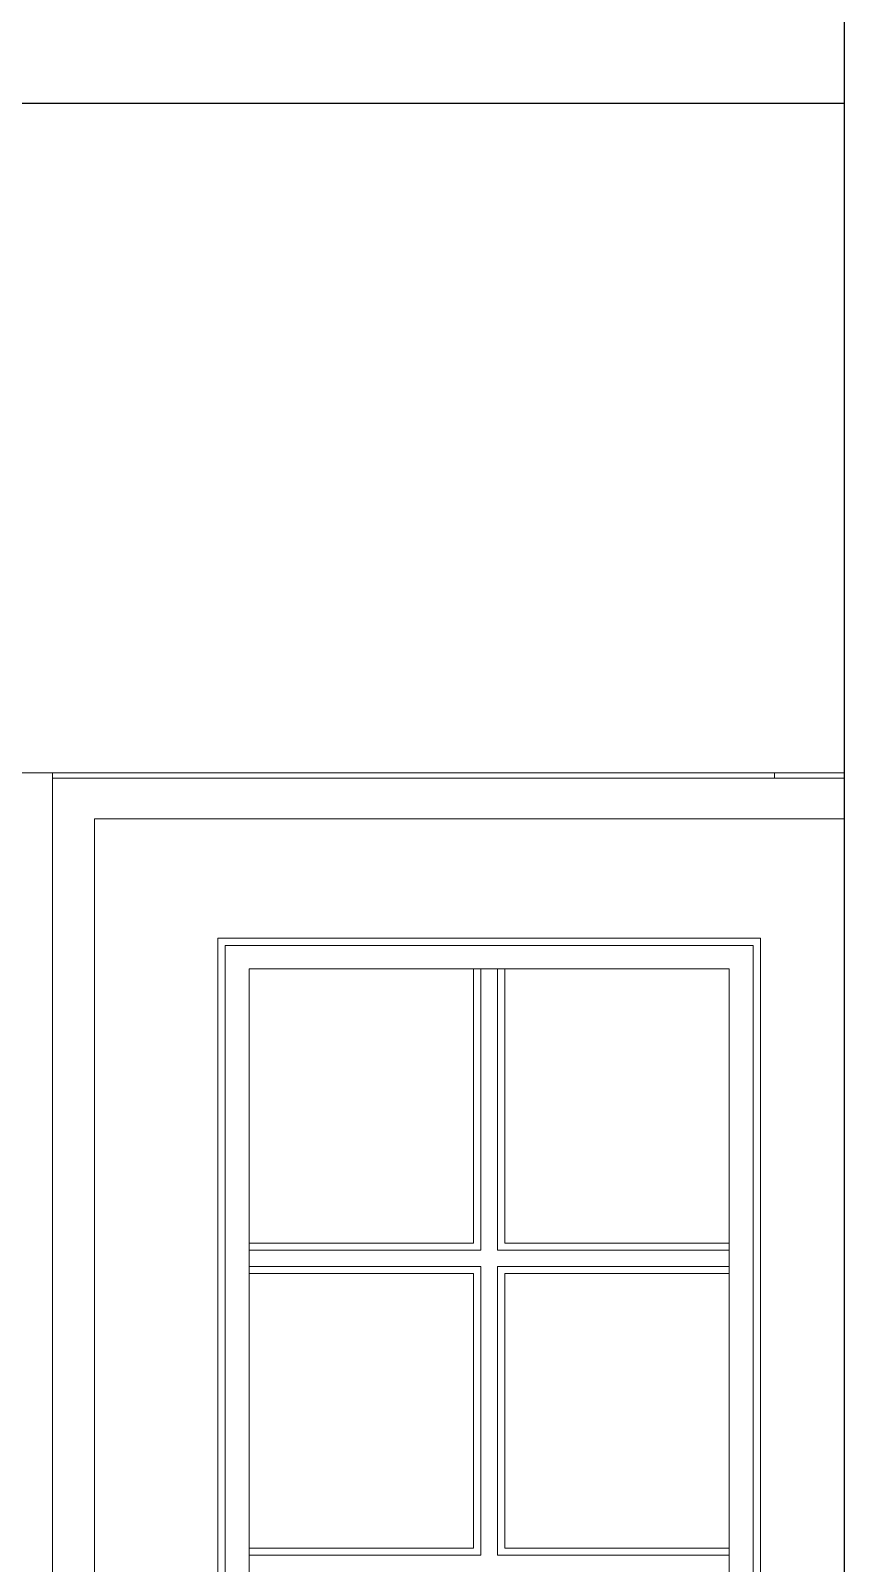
# Model space of a CAD drawing. Header units: inches. Extents: x -10117506 to -5032697, y -6529230 to -3254494.
# Drawn here: x -5045200.4 to -5045172.4, y -3258677 to -3258624.3 of the extents above; entities that cross this region are included whole.
import ezdxf

# ---------------------------------------------------------------- set-up
doc = ezdxf.new("R2010")
doc.units = ezdxf.units.IN
doc.header["$LTSCALE"] = 2
doc.header["$MEASUREMENT"] = 0
doc.layers.get('0').update_dxf_attribs({"linetype": 'CONTINUOUS'})
doc.layers.add('window', color=4, linetype='CONTINUOUS', lineweight=13)

msp = doc.modelspace()

# ---------------------------------------------------------------- linework, layer by layer
at = {"ltscale": 0.5}
for p, q in [((-5045172.414, -3258733.799), (-5045172.414, -3258514.799)), ((-5045172.414, -3258626.799), (-5045287.579, -3258626.799)), ((-5045172.414, -3258733.799), (-5045172.414, -3258626.799))]:
    msp.add_line(p, q, dxfattribs=at)
at = {"layer": 'window'}
for p, q in [((-5045253.618, -3258649.799), (-5045172.414, -3258649.799)), ((-5045199.618, -3258649.985), (-5045199.618, -3258649.799)), ((-5045199.618, -3258649.985), (-5045199.618, -3258733.799)), ((-5045172.414, -3258649.985), (-5045199.618, -3258649.985)), ((-5045174.81, -3258649.985), (-5045174.81, -3258649.799)), ((-5045198.172, -3258651.382), (-5045172.414, -3258651.382)), ((-5045198.172, -3258651.382), (-5045198.172, -3258732.353)), ((-5045193.942, -3258655.485), (-5045193.942, -3258728.123)), ((-5045193.942, -3258655.485), (-5045175.294, -3258655.485)), ((-5045193.69, -3258655.729), (-5045175.546, -3258655.729)), ((-5045193.69, -3258727.871), (-5045193.69, -3258655.729)), ((-5045175.546, -3258655.729), (-5045175.546, -3258727.871)), ((-5045175.294, -3258728.123), (-5045175.294, -3258655.485)), ((-5045192.862, -3258727.043), (-5045192.862, -3258656.533)), ((-5045192.862, -3258656.533), (-5045176.374, -3258656.533)), ((-5045185.158, -3258656.533), (-5045185.158, -3258665.962)), ((-5045184.906, -3258656.533), (-5045184.906, -3258666.206)), ((-5045184.33, -3258666.206), (-5045184.33, -3258656.533)), ((-5045184.078, -3258656.533), (-5045184.078, -3258665.962)), ((-5045176.374, -3258727.043), (-5045176.374, -3258656.533)), ((-5045192.862, -3258665.962), (-5045185.158, -3258665.962)), ((-5045184.906, -3258666.206), (-5045192.862, -3258666.206)), ((-5045176.374, -3258666.206), (-5045184.33, -3258666.206)), ((-5045184.078, -3258665.962), (-5045176.374, -3258665.962)), ((-5045192.862, -3258666.765), (-5045184.906, -3258666.765)), ((-5045184.906, -3258666.765), (-5045184.906, -3258676.683)), ((-5045184.33, -3258676.683), (-5045184.33, -3258666.765)), ((-5045184.33, -3258666.765), (-5045176.374, -3258666.765)), ((-5045192.862, -3258667.009), (-5045185.158, -3258667.009)), ((-5045185.158, -3258667.009), (-5045185.158, -3258676.439)), ((-5045184.078, -3258667.009), (-5045184.078, -3258676.439)), ((-5045184.078, -3258667.009), (-5045176.374, -3258667.009)), ((-5045192.862, -3258676.439), (-5045185.158, -3258676.439)), ((-5045184.078, -3258676.439), (-5045176.374, -3258676.439)), ((-5045184.906, -3258676.683), (-5045192.862, -3258676.683)), ((-5045176.374, -3258676.683), (-5045184.33, -3258676.683))]:
    msp.add_line(p, q, dxfattribs=at)

doc.saveas('drawing.dxf')
